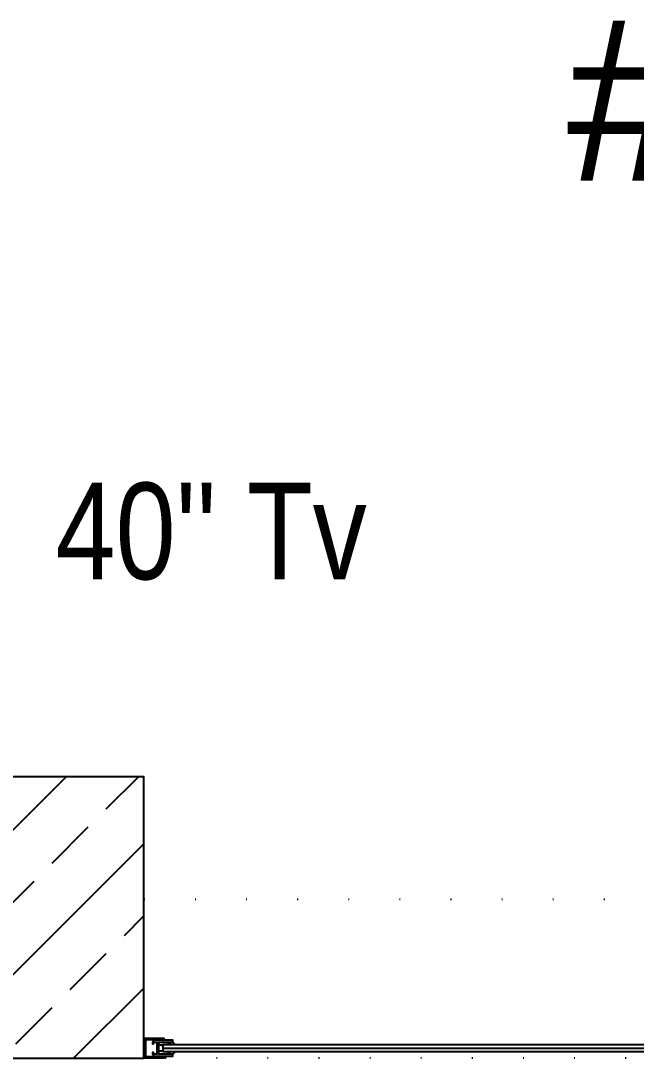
# Model space of a CAD drawing. Extents: x 58467 to 79089, y -33726 to -17391.
# Drawn here: x 70170.1 to 70246.6, y -19554.1 to -19425.1 of the extents above; entities that cross this region are included whole.
import ezdxf
from ezdxf.enums import TextEntityAlignment as Align

# ---------------------------------------------------------------- set-up
doc = ezdxf.new("R2010")
doc.units = 0
doc.header["$LTSCALE"] = 100
doc.linetypes.add('DOT2', pattern=[0.125, 0, -0.125])
for name, color, linetype in [('BA_glass', 1, 'Continuous'), ('BA_hatch_conc', 223, 'Continuous'), ('BA_mat_insul', 8, 'Continuous'), ('BA_mat_metal', 122, 'Continuous'), ('BA_str_conc', 6, 'Continuous'), ('BA_text_material', 12, 'Continuous'), ('BA_text_room', 12, 'Continuous'), ('BA_trace_up', 7, 'DOT2')]:
    doc.layers.add(name, color=color, linetype=linetype)
doc.styles.add('text1', font='arial.ttf', dxfattribs={"height": 20})
doc.styles.add('text2', font='arial.ttf', dxfattribs={"width": 0.8})

# ---------------------------------------------------------------- blocks, each defined once
blk = doc.blocks.new('6. KAT STR REV')
at = {"layer": 'BA_hatch_conc'}
h = blk.add_hatch(dxfattribs=at)
h.set_pattern_fill('ANSI33', color=256, scale=2, style=0)
h.paths.add_polyline_path([(32818.8, -32002.27), (32958.8, -32002.27), (32958.8, -31967.27), (32818.8, -31967.27)])
at = {"layer": 'BA_str_conc'}
blk.add_lwpolyline([(32818.8, -32002.27), (32958.8, -32002.27), (32958.8, -31967.27), (32818.8, -31967.27)], close=True, dxfattribs=at)
blk = doc.blocks.new('kayar kapı -1 pl')
at = {"layer": 'BA_mat_insul'}
h = blk.add_hatch(dxfattribs=at)
h.set_pattern_fill('ANSI37', color=256, scale=10.000156, angle=90, style=0)
h.set_pattern_definition([(225, (-7967.107, 34874.8756), (-0.88389723, 0.88389723), []), (135, (-7967.107, 34874.8756), (0.88389723, 0.88389723), [])])
h.paths.add_polyline_path([(-162.7, -17.63), (-163.2, -17.63), (-163.2, -16.89), (-162.7, -16.89)])
h.paths.add_polyline_path([(-161.45, -18.01), (-162.04, -18.01), (-162.04, -17.66), (-161.1, -17.66)])
h.paths.add_polyline_path([(-161.1, -16.86), (-162.04, -16.86), (-162.04, -16.51), (-161.45, -16.51)])
at = {"layer": 'BA_mat_metal'}
for points in [[(-162.55, -18.51), (-162.55, -18.31), (-164.85, -18.31), (-164.85, -16.21), (-162.55, -16.21), (-162.55, -16.01), (-165.05, -16.01), (-165.05, -18.51)], [(-161.45, -16.51), (-161.45, -16.26), (-163.65, -16.26, 0.414214), (-163.95, -16.56), (-163.95, -16.71), (-163.83, -16.71), (-163.83, -16.61, -0.414214), (-163.73, -16.51), (-163.45, -16.51), (-163.45, -17.23), (-163.42, -17.26), (-163.45, -17.29), (-163.45, -18.01), (-163.73, -18.01, -0.414214), (-163.83, -17.91), (-163.83, -17.81), (-163.95, -17.81), (-163.95, -17.96, 0.414214), (-163.65, -18.26), (-161.45, -18.26), (-161.45, -18.01), (-163.2, -18.01), (-163.2, -16.51)]]:
    blk.add_hatch(color=256, dxfattribs=at).paths.add_polyline_path(points)
at = {"layer": 'BA_glass'}
for points in [[(-85.23, -16.86), (-162.67, -16.86), (-162.67, -17.24), (-85.23, -17.24)], [(-85.23, -17.28), (-162.67, -17.28), (-162.67, -17.66), (-85.23, -17.66)]]:
    blk.add_lwpolyline(points, dxfattribs=at)
at = {"layer": 'BA_mat_insul'}
for p, q in [((-162.04, -16.51), (-162.04, -16.86)), ((-161.45, -16.51), (-161.1, -16.86)), ((-162.7, -16.89), (-163.2, -16.89)), ((-162.7, -17.63), (-163.2, -17.63)), ((-162.7, -16.89), (-162.7, -17.63)), ((-162.04, -18.01), (-162.04, -17.66)), ((-161.45, -18.01), (-161.1, -17.66))]:
    blk.add_line(p, q, dxfattribs=at)
at = {"layer": 'BA_mat_metal'}
blk.add_lwpolyline([(-162.55, -18.31), (-162.55, -18.51), (-165.05, -18.51), (-165.05, -16.01), (-162.55, -16.01), (-162.55, -16.21), (-164.85, -16.21), (-164.85, -18.31)], close=True, dxfattribs=at)
blk.add_lwpolyline([(-163.45, -17.29), (-163.45, -18.01), (-163.73, -18.01, -0.414214), (-163.83, -17.91), (-163.83, -17.81), (-163.95, -17.81), (-163.95, -17.96, 0.414214), (-163.65, -18.26), (-161.45, -18.26), (-161.45, -18.01), (-163.2, -18.01), (-163.2, -16.51), (-161.45, -16.51), (-161.45, -16.26), (-163.65, -16.26, 0.414214), (-163.95, -16.56), (-163.95, -16.71), (-163.83, -16.71), (-163.83, -16.61, -0.414214), (-163.73, -16.51), (-163.45, -16.51), (-163.45, -17.23), (-163.42, -17.26)], format="xyb", close=True, dxfattribs=at)
at = {"layer": 'BA_trace_up', "ltscale": 0.5}
blk.add_line((161.57, -18.51), (-165.05, -18.51), dxfattribs=at)
blk.add_lwpolyline([(-165.03, -16.01), (-165.03, 1.25), (161.57, 1.25), (161.57, -16.01)], dxfattribs=at)
blk = doc.blocks.new('*U42')
at = {"color": 7, "style": 'text2', "width": 0.8}
blk.add_attdef('10000', text='', height=20, dxfattribs=at).set_placement((0, -16.5), align=Align.MIDDLE)
at = {"color": 7, "style": 'text1'}
for tag, p in [('MAHAL', (0, -48.5)), ('M²', (0, -75.9))]:
    blk.add_attdef(tag, text='', height=20, dxfattribs=at).set_placement(p, align=Align.MIDDLE)

msp = doc.modelspace()

# ---------------------------------------------------------------- block references
at = {"layer": 'BA_glass'}
msp.add_blockref('kayar kapı -1 pl', (70350.42, -19535.55), dxfattribs=at)
at = {"layer": 'BA_str_conc'}
msp.add_blockref('6. KAT STR REV', (37226.57, 12448.2), dxfattribs=at)
at = {"layer": 'BA_text_room', "color": 7}
ref = msp.add_blockref('*U42', (70292.29, -19359.07), dxfattribs=at)
ref.add_attrib('M²', '#######', dxfattribs={"layer": '0', "color": 7, "height": 20, "style": 'text1'}).set_placement((70292.29, -19434.97), align=Align.MIDDLE)

# ---------------------------------------------------------------- texts
at = {"layer": 'BA_text_material', "style": 'text2', "width": 0.8}
msp.add_text("40'' Tv", height=12, dxfattribs=at).set_placement((70174.41, -19494.52))

doc.saveas('drawing.dxf')
